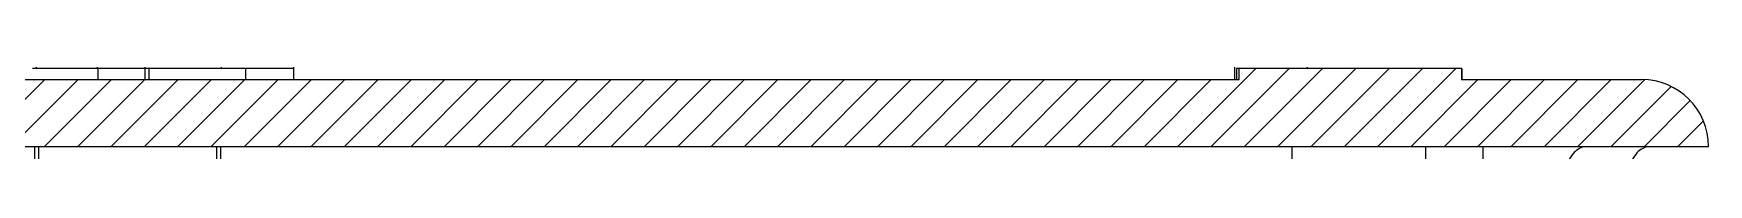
# Model space of a CAD drawing. Header units: millimetres. Extents: x 0 to 1189, y 0 to 841.
# Drawn here: x 561.1 to 786.7, y 696.1 to 707.4 of the extents above; entities that cross this region are included whole.
import ezdxf

# ---------------------------------------------------------------- set-up
doc = ezdxf.new("R2010")
doc.units = ezdxf.units.MM

# ---------------------------------------------------------------- blocks, each defined once
blk = doc.blocks.new('SW_HATCH_0')
at = {"color": 0, "linetype": 'Continuous', "lineweight": 18}
for p, q in [((210.75, 552), (200.25, 541.5)), ((215.24, 552), (204.74, 541.5)), ((219.73, 552), (209.23, 541.5)), ((224.22, 552), (213.72, 541.5)), ((228.71, 552), (218.21, 541.5)), ((233.2, 552), (222.7, 541.5)), ((237.69, 552), (227.19, 541.5)), ((47.61, 550.5), (38.61, 541.5)), ((52.1, 550.5), (43.1, 541.5)), ((56.59, 550.5), (47.59, 541.5)), ((61.08, 550.5), (52.08, 541.5)), ((65.57, 550.5), (56.57, 541.5)), ((70.06, 550.5), (61.06, 541.5)), ((74.55, 550.5), (65.55, 541.5)), ((79.04, 550.5), (70.04, 541.5)), ((83.53, 550.5), (74.53, 541.5)), ((88.02, 550.5), (79.02, 541.5)), ((92.51, 550.5), (83.51, 541.5)), ((97, 550.5), (88, 541.5)), ((101.49, 550.5), (92.49, 541.5)), ((105.98, 550.5), (96.98, 541.5)), ((110.47, 550.5), (101.47, 541.5)), ((114.96, 550.5), (105.96, 541.5)), ((119.45, 550.5), (110.45, 541.5)), ((123.94, 550.5), (114.94, 541.5)), ((128.43, 550.5), (119.43, 541.5)), ((132.92, 550.5), (123.92, 541.5)), ((137.41, 550.5), (128.41, 541.5)), ((141.9, 550.5), (132.9, 541.5)), ((146.39, 550.5), (137.39, 541.5)), ((150.88, 550.5), (141.88, 541.5)), ((155.37, 550.5), (146.37, 541.5)), ((159.86, 550.5), (150.86, 541.5)), ((164.35, 550.5), (155.35, 541.5)), ((168.84, 550.5), (159.84, 541.5)), ((173.33, 550.5), (164.33, 541.5)), ((177.82, 550.5), (168.82, 541.5)), ((182.31, 550.5), (173.31, 541.5)), ((186.8, 550.5), (177.8, 541.5)), ((191.29, 550.5), (182.29, 541.5)), ((195.78, 550.5), (186.78, 541.5)), ((200.27, 550.5), (191.27, 541.5)), ((204.76, 550.5), (195.76, 541.5)), ((240.68, 550.5), (231.68, 541.5)), ((245.17, 550.5), (236.17, 541.5)), ((249.66, 550.5), (240.66, 541.5)), ((254.15, 550.5), (245.15, 541.5)), ((258.64, 550.5), (249.64, 541.5)), ((263.12, 550.49), (254.13, 541.5)), ((266.71, 549.58), (258.62, 541.5)), ((269.29, 547.68), (263.11, 541.5)), ((271.06, 544.96), (267.6, 541.5))]:
    blk.add_line(p, q, dxfattribs=at)

msp = doc.modelspace()

# ---------------------------------------------------------------- linework, layer by layer
at = {"color": 7, "linetype": 'Continuous', "lineweight": 25}
for p, q in [((569.72, 707.17), (560.95, 707.17)), ((561.48, 707.17), (561.48, 707.35)), ((569.68, 707.17), (569.68, 707.35)), ((569.72, 707.17), (569.72, 705.67)), ((576.09, 705.67), (576.09, 707.35)), ((576.59, 707.17), (576.59, 705.67)), ((589.62, 707.17), (576.59, 707.17)), ((586.35, 707.35), (586.35, 707.17)), ((589.62, 707.17), (589.62, 705.67)), ((596.16, 705.67), (596.16, 707.35)), ((722.87, 707.35), (722.87, 705.67)), ((723.12, 707.17), (723.12, 705.67)), ((723.48, 707.17), (723.12, 707.17)), ((723.48, 705.67), (723.48, 707.17)), ((753.46, 707.17), (723.48, 707.17)), ((732.67, 707.35), (732.67, 707.17)), ((753.46, 707.17), (753.46, 705.67)), ((753.49, 707.17), (753.46, 707.17)), ((753.49, 707.17), (753.49, 705.67)), ((423.79, 705.67), (723.48, 705.67)), ((753.46, 705.67), (777.72, 705.67)), ((369.72, 696.67), (786.72, 696.67)), ((561.19, 696.67), (561.19, 681.67)), ((561.72, 696.67), (561.72, 681.67)), ((585.72, 696.67), (585.72, 681.67)), ((586.25, 696.67), (586.25, 681.67)), ((730.6, 696.67), (730.6, 681.67)), ((748.6, 696.67), (748.6, 681.67)), ((756.32, 696.67), (756.32, 681.67))]:
    msp.add_line(p, q, dxfattribs=at)
msp.add_arc((777.72, 696.67), 9, 0, 90, dxfattribs=at)
for points, knots in [([(576.02, 707.17), (576, 707.17), (575.95, 707.17), (575.17, 707.17), (573.93, 707.17), (572.04, 707.17), (570.49, 707.17), (569.72, 707.17)], [0, 0, 0, 0, 0.217107, 0.347409, 0.477831, 0.738461, 1, 1, 1, 1]), ([(576.59, 707.17), (576.45, 707.17), (576.28, 707.17), (576.12, 707.17), (576.09, 707.17), (576.09, 707.17)], [0, 0, 0, 0, 0.777907, 0.974801, 1, 1, 1, 1]), ([(596.11, 707.17), (596.09, 707.17), (596.05, 707.17), (595.26, 707.17), (594, 707.17), (592.03, 707.17), (590.42, 707.17), (589.62, 707.17)], [0, 0, 0, 0, 0.225544, 0.354594, 0.483605, 0.741276, 1, 1, 1, 1]), ([(765.42, 681.67), (765.47, 683.35), (765.59, 686.73), (766.46, 691.22), (767.68, 694.61), (768.95, 696.41), (769.72, 696.59), (770.03, 696.67)], [0, 0, 0, 0, 0.214568, 0.429137, 0.643653, 0.857968, 1, 1, 1, 1]), ([(778.51, 696.67), (778.03, 696.5), (777.08, 696.17), (775.69, 693.59), (774.58, 689.79), (773.96, 685.57), (773.9, 682.78), (773.88, 681.67)], [0, 0, 0, 0, 0.214544, 0.429104, 0.643386, 0.857792, 1, 1, 1, 1])]:
    msp.add_open_spline(points, degree=3, knots=knots, dxfattribs=at)

# ---------------------------------------------------------------- block references
at = {"color": 7, "linetype": 'Continuous', "lineweight": 18}
msp.add_blockref('SW_HATCH_0', (514.97, 155.17), dxfattribs=at)

doc.saveas('drawing.dxf')
